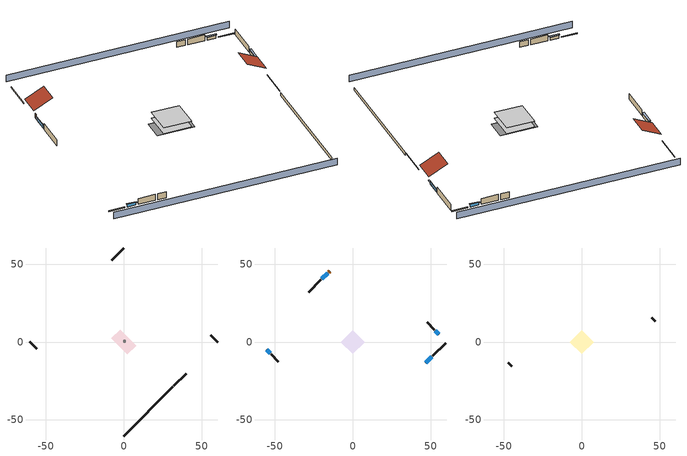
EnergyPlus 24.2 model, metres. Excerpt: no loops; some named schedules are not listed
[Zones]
central ac and furnace airloop ret air zone
 floor adiabatic (AdiabaticConst): 0,0 0,1 1,1 1,0 z0
 wall adiabatic (AdiabaticConst): 0,1 0,0 1,0 1,1 0,1 z0:1
 ceiling adiabatic (AdiabaticConst): 1,0 1,1 0,1 0,0 z1
crawlspace - vented
 floor foundation (Slab1 construction): -7.88,2.26 -2.26,7.88 7.88,-2.26 2.26,-7.88 z-0.91
 wall outside (RimJoist1 construction): 32.19,-28.13 39.99,-20.32 z0.3:0.61
 wall outside (RimJoist2 construction): -60.32,0 -55.98,-4.33 z0.3:0.61
 wall outside (RimJoist3 construction): 0,60.32 -7.8,52.51 z0.3:0.61
 wall outside (RimJoist4 construction): 60.32,0 55.98,4.33 z0.3:0.61
 wall foundation (FoundationWall1 construction): 0,-60.32 31.53,-28.78 z-0.91:0.3
conditioned space
 floor to crawlspace - vented (Floor1 construction): -7.55,0 0,7.55 7.55,0 0,-7.55 z0.3
 wall outside (AdiabaticWallConstruction 1): -14.76,45.55 -15.41,44.91 z0.3:2.34
 wall outside (AdiabaticWallConstruction): 46.95,-13.36 50.69,-9.62 / -16.07,44.25 -19.81,40.51 z0.3:1.49; -55.33,-4.99 -53.01,-7.3 / 55.33,4.99 53.01,7.3 z0.3:1.37
 wall outside (Wall1 construction): 51.35,-8.97 59.66,-0.66 z0.3:2.74
 wall outside (Wall2 construction): -52.35,-7.96 -47.74,-12.58 z0.3:2.74
 wall outside (Wall3 construction): -20.46,39.85 -28.23,32.08 z0.3:2.74
 wall outside (Wall4 construction): 52.35,7.96 47.74,12.58 z0.3:2.74
 window (WindowConstruction): 46.95,-13.36 50.69,-9.62 z0.3:1.49
 window (WindowConstruction 1): -55.33,-4.99 -53.01,-7.3 z0.3:1.37
 window (WindowConstruction 2): -16.07,44.25 -19.81,40.51 z0.3:1.49
 window (WindowConstruction 3): 55.33,4.99 53.01,7.3 z0.3:1.37
 door (Door): -14.76,45.55 -15.41,44.91 z0.3:2.34
attic - unvented
 floor to conditioned space (Floor2 construction Reversed): -7.55,0 0,7.55 7.55,0 0,-7.55 z2.74
 wall outside (Wall5 construction): -47.08,-13.24 -44.78,-15.53 z0.3:2.74
 wall outside (Wall6 construction): 47.08,13.24 44.78,15.53 z0.3:2.74
 roof outside (Roof1 construction): 46.29,-14.02,2.74 41.24,-8.97,6.31 35.6,-14.62,6.31 40.65,-19.67,2.74
 roof outside (Roof2 construction): -14.11,46.21,2.74 -9.06,41.16,6.31 -3.41,46.81,6.31 -8.46,51.86,2.74
shading: -63.55,-3.23 -3.23,-63.55 / 63.55,3.23 3.23,63.55 z0:2.74; 50.91,-9.41 46.74,-13.58 47.17,-14.01 51.34,-9.84 z1.8; -52.8,-7.52 -55.54,-4.77 -55.97,-5.2 -53.23,-7.95 z1.68; -20.02,40.29 -15.85,44.46 -16.28,44.9 -20.45,40.72 z1.8; 52.8,7.52 55.54,4.77 55.97,5.2 53.23,7.95 z1.68
[Building]
Building 1: Terrain=Suburbs
[Site:Location]
Portland Intl Arpt_OR: Latitude {deg}=45.59; Longitude {deg}=-122.6; Time Zone {hr}=-8; Elevation {m}=33; Keep Site Location Information=Yes
[Site:GroundTemperature:Shallow]
10.2558, 8.96328, 8.85977, 9.47314, 11.9355, 14.3863, 16.5111, 17.8571, 17.9714, 16.8767, 14.8061, 12.4304
[Site:WaterMainsTemperature]
Calculation Method=Schedule; Temperature Schedule=mains temperature schedule
[Material] Roughness=Rough; Thermal Absorptance=0.9
Name | Thickness {m} | Conductivity {W/m-K} | Density {kg/m3} | Specific Heat {J/kg-K} | Solar Absorptance | Visible Absorptance
asphalt or fiberglass shingles | 0.00635 | 0.162714 | 1121.4 | 1465.45 | 0.85 | 0.85
brick veneer | 0.1016 | 0.793375 | 1762.2 | 795.53 | 0.5 | 0.5
ceiling stud and cavity | 0.1397 | 0.118061 | 65.682 | 1177.47 | 0.7 | 0.7
concrete 8.0 in. | 0.2032 | 1.803125 | 2242.8 | 837.4 | 0.7 | 0.7
door material | 0.04445 | 0.0612267 | 512.64 | 1214.23 | 0.7 | 0.7
floor covering | 0.0127 | 0.0433444 | 54.468 | 1339.84 | 0.6 | 0.6
floor stud and cavity | 0.1397 | 0.923637 | 92.3553 | 1139.71 | 0.7 | 0.7
furniture material conditioned space 1 | 0.1524 | 0.115458 | 640.8 | 1214.23 | 0.6 | 0.6
gypsum board | 0.0127 | 0.160291 | 801 | 837.4 | 0.6 | 0.6
osb sheathing 0.5 in. | 0.0127 | 0.115458 | 512.64 | 1214.23 | 0.6 | 0.6
osb sheathing 0.5 in. 1 | 0.0127 | 0.115458 | 512.64 | 1214.23 | 0.7 | 0.7
osb sheathing 0.75 in. | 0.01905 | 0.115458 | 512.64 | 1214.23 | 0.7 | 0.7
rim joist stud and cavity | 0.0508 | 0.180795 | 50.32683 | 1063.81 | 0.6 | 0.6
roof rigid ins | 0.00281632 | 0.029427 | 32.04 | 1214.23 | 0.7 | 0.7
soil 0.5 in. | 0.0127 | 3.462 | 1842.3 | 418.7 | 0.7 | 0.7
wall rigid ins | 0.512978 | 0.029427 | 32.04 | 1214.23 | 0.7 | 0.7
wall stud and cavity | 0.1397 | 0.558292 | 139.0536 | 1170.24 | 0.7 | 0.7
wall stud and cavity 1 | 0.1397 | 0.447971 | 139.0536 | 1170.24 | 0.6 | 0.6
wall stud and cavity 2 | 0.0889 | 0.380278 | 52.3479 | 1209.89 | 0.7 | 0.7
wall stud and cavity 3 | 0.0889 | 0.391764 | 83.0341 | 1211.67 | 0.7 | 0.7
wood siding; wood siding 1 | 0.0254 | 0.102417 | 544.68 | 1172.36 | 0.7 | 0.7
[Material:NoMass]
Adiabatic: Roughness=Rough; Thermal Resistance {m2-K/W}=176.1; Thermal Absorptance=0.9; Solar Absorptance=0.7; Visible Absorptance=0.7
[WindowMaterial:SimpleGlazingSystem]
WindowMaterial: U-Factor {W/m2-K}=2.78222; Solar Heat Gain Coefficient=0.56
[Construction]
AdiabaticConst: Adiabatic
AdiabaticWallConstruction: wood siding, wall rigid ins, wall stud and cavity 2, gypsum board
AdiabaticWallConstruction 1: wood siding 1, wall rigid ins, wall stud and cavity 2, gypsum board
Door: door material
Floor1 construction: floor stud and cavity, osb sheathing 0.75 in., floor covering
Floor2 construction Reversed: gypsum board, ceiling stud and cavity
FoundationWall1 construction: concrete 8.0 in.
furniture construction conditioned space 1: furniture material conditioned space 1
PartitionWallConstruction: gypsum board, wall stud and cavity 3, gypsum board
RimJoist1 construction; RimJoist2 construction; RimJoist3 construction; RimJoist4 construction: brick veneer, rim joist stud and cavity
Roof1 construction; Roof2 construction: asphalt or fiberglass shingles, roof rigid ins, osb sheathing 0.5 in.
Slab1 construction: soil 0.5 in.
Wall1 construction; Wall2 construction; Wall3 construction; Wall4 construction: brick veneer, osb sheathing 0.5 in. 1, wall stud and cavity, gypsum board
Wall5 construction; Wall6 construction: brick veneer, osb sheathing 0.5 in. 1, wall stud and cavity 1
WindowConstruction; WindowConstruction 1; WindowConstruction 2; WindowConstruction 3: WindowMaterial
[Zone] Multiplier=1
Name | Volume {m3} | Part of Total Floor Area
attic - unvented | 90.8252 | Yes
central ac and furnace airloop ret air zone | 1 | No
conditioned space | 278.185 | Yes
crawlspace - vented | 139.092 | Yes
[Space]
Name | Zone | Volume {m3} | Space Type
attic - unvented 1 | attic - unvented | 90.8252
central ac and furnace airloop ret air space | central ac and furnace airloop ret air zone |  | Plenum Space Type
conditioned space 1 | conditioned space | 278.185
crawlspace - vented 1 | crawlspace - vented | 139.092
[ZoneInfiltration:DesignFlowRate] Schedule=Always On Discrete
Name | Zone or ZoneList or Space or SpaceList | Design Flow Rate Calculation Method | Air Changes per Hour {1/hr} | Constant Term Coefficient | Temperature Term Coefficient | Velocity Term Coefficient | Velocity Squared Term Coefficient | Design Flow Rate {m3/s}
infil attic - unvented 1 | attic - unvented 1 | AirChanges/Hour | 0.1 | 1 | 0 | 0 | 0
infil flow; natural vent flow; whole house fan flow | conditioned space 1 | Flow/Zone |  |  |  |  |  | 0
crawlspace_vented 1 duct leakage imbalance infil flow | crawlspace - vented 1 | Flow/Zone |  |  |  |  |  | 0
infil crawlspace - vented 1 | crawlspace - vented 1 | AirChanges/Hour | 2.6013 | 1 | 0 | 0 | 0
[ZoneMixing] Schedule=Always On Continuous; Design Flow Rate Calculation Method=Flow/Zone; Design Flow Rate {m3/s}=0
Name | Zone or Space | Source Zone or Space
whole house fan mix | attic - unvented | conditioned space
central ac and furnace airloop_0 ZoneMixDZToCond mix | conditioned space | crawlspace - vented
central ac and furnace airloop_0 ZoneMixCondToDZ mix | crawlspace - vented | conditioned space
[SpaceList]
Plenum Space Type: central ac and furnace airloop ret air space
[OtherEquipment] Design Level Calculation Method=EquipmentLevel
Name | Fuel Type | Zone or ZoneList or Space or SpaceList | Schedule | Design Level {W} | Fraction Latent | Fraction Radiant | Fraction Lost
central ac and furnace airloop_0 RetCondToRP; central ac and furnace airloop_0 RetSensLkToRP | None | central ac and furnace airloop ret air space | Always On Discrete | 0 | 0 | 0 | 0
central ac and furnace airloop_0 RetLatLkToRP | None | central ac and furnace airloop ret air space | Always On Discrete | 0 | 1 | 0 | 0
central ac and furnace airloop_0 SupCondToLv; central ac and furnace airloop_0 SupSensLkToCond; mech vent house fan sensible load; water heater sens | None | conditioned space 1 | Always On Discrete | 0 | 0 | 0 | 0
central ac and furnace airloop_0 SupLatLkToCond; mech vent house fan latent load; water heater lat | None | conditioned space 1 | Always On Discrete | 0 | 1 | 0 | 0
clothes dryer 1 | Electricity | conditioned space 1 | clothes_dryer | 0 | 0.015 | 0.081 | 0.85
cooking range 1 | Electricity | conditioned space 1 | cooking_range | 0 | 0.08 | 0.432 | 0.2
general water use latent | None | conditioned space 1 | general water use schedule | 44.1266 | 1 | 0 | 0
general water use sensible | None | conditioned space 1 | general water use schedule | -43.4886 | 0 | 0.6 | 0
water heater energy adjustment1 | Electricity | conditioned space 1 | Always On Discrete | 0.01 | 0 | 0 | 1
central ac and furnace airloop_0 RetCondToDZ; central ac and furnace airloop_0 SupCondToDZ; central ac and furnace airloop_0 SupSensLkToDZ | None | crawlspace - vented 1 | Always On Discrete | 0 | 0 | 0 | 0
central ac and furnace airloop_0 SupLatLkToDZ | None | crawlspace - vented 1 | Always On Discrete | 0 | 1 | 0 | 0
[SurfaceProperty:IncidentSolarMultiplier] Incident Solar Multiplier=1; Incident Solar Multiplier Schedule=trans schedule winter=0.85 summer=0.7
Window1; Window2; Window3; Window4
[InternalMass] Zone or ZoneList=conditioned space; Space or SpaceList=conditioned space 1
Name | Construction | Surface Area {m2}
furniture mass conditioned space 1 | furniture construction conditioned space 1 | 45.63397
partition wall mass | PartitionWallConstruction | 114.085
[Lights]
interior lighting: Zone or ZoneList or Space or SpaceList=conditioned space 1; Schedule=lighting_interior; Design Level Calculation Method=LightingLevel; Lighting Level {W}=812.346; Return Air Fraction=0; Fraction Radiant=0.6; Fraction Visible=0.2; Fraction Replaceable=1
[People]
occupants: Zone or ZoneList or Space or SpaceList=conditioned space 1; Number of People Schedule=occupants; Number of People Calculation Method=People; Number of People=2; Fraction Radiant=0.314171; Sensible Heat Fraction=0.56303; Activity Level Schedule=occupants activity schedule; Carbon Dioxide Generation Rate {m3/s-W}=0; Enable ASHRAE 55 Comfort Warnings=No; Mean Radiant Temperature Calculation Type=EnclosureAveraged
[ElectricEquipment] Zone or ZoneList or Space or SpaceList=conditioned space 1; Design Level Calculation Method=EquipmentLevel
Name | Schedule | Design Level {W} | Fraction Latent | Fraction Radiant | Fraction Lost
ceiling fan | ceiling_fan | 17.4519 | 0 | 0.558 | 0
clothes dryer | clothes_dryer | 3329.03 | 0.015 | 0.081 | 0.85
clothes washer | clothes_washer | 288.219 | 0.03 | 0.162 | 0.7
cooking range | cooking_range | 956.195 | 0.08 | 0.432 | 0.2
dishwasher | dishwasher | 613.419 | 0.3 | 0.18 | 0.4
freezer | freezer schedule | 194.914 | 0 | 0.6 | 0
fridge | fridge schedule | 41.5354 | 0 | 0.6 | 0
mech vent bath fan 0 | mech vent bath fan 0 schedule | 15 | 0 | 0 | 1
mech vent house fan | mech vent house fan schedule | 0 | 0 | 0 | 1
mech vent house fan cfis | mech vent house fan cfis schedule | 0 | 0 | 0 | 0
mech vent range fan 0 | mech vent range fan 0 schedule | 30 | 0 | 0 | 1
misc plug loads | plug_loads_other | 147.247 | 0.021 | 0.558 | 0.049
misc tv | plug_loads_tv | 190.919 | 0 | 0.6 | 0
whole house fan | Always On Discrete | 0 | 0 | 0 | 1
[SurfaceProperty:ExposedFoundationPerimeter]
Slab1: Exposed Perimeter Calculation Method=TotalExposedPerimeter; Total Exposed Perimeter {m}=44.59224
[AvailabilityManager:Scheduled]
central ac and furnace airloop Availability Manager: Schedule=Always On Discrete
[AirLoopHVAC:ReturnPlenum]
Air Loop HVAC Return Plenum 1: Zone=central ac and furnace airloop ret air zone
[WaterUse:Equipment]
dishwasher: Peak Flow Rate {m3/s}=6.68157e-06; Flow Rate Fraction Schedule=hot_water_dishwasher
[Foundation:Kiva]
Foundation Kiva 1: Initial Indoor Air Temperature {C}=8.47214; Wall Height Above Grade {m}=0.3048; Wall Depth Below Slab {m}=0.2032
[Foundation:Kiva:Settings]
Soil Conductivity {W/m-K}=3.462; Soil Density {kg/m3}=1842.3; Soil Specific Heat {J/kg-K}=418.7; Ground Solar Absorptivity=0.9; Ground Thermal Absorptivity=0.9; Ground Surface Roughness {m}=0.03; Far-Field Width {m}=40; Deep-Ground Boundary Condition=ZeroFlux; Deep-Ground Depth {m}=40; Minimum Cell Dimension {m}=0.2; Maximum Cell Growth Coefficient=3; Simulation Timestep=Timestep
[Exterior:Lights]
exterior lighting: Schedule=exterior lighting schedule; Design Level {W}=37.1441
[EnergyManagementSystem:GlobalVariable]
central_ac_and_furnace_airloop_0_DuctImbalLkExhFanEquivCond
central_ac_and_furnace_airloop_0_DuctImbalLkExhFanEquivDZ
central_ac_and_furnace_airloop_0_DuctImbalLkSupFanEquivCond
central_ac_and_furnace_airloop_0_DuctImbalLkSupFanEquivDZ
central_ac_and_furnace_airloop_0_DZ_T
central_ac_and_furnace_airloop_0_DZ_W
central_ac_and_furnace_airloop_0_RetCondToDZ
central_ac_and_furnace_airloop_0_RetCondToRP
central_ac_and_furnace_airloop_0_RetLatLkToRP
central_ac_and_furnace_airloop_0_RetSensLkToRP
central_ac_and_furnace_airloop_0_SupCondToDZ
central_ac_and_furnace_airloop_0_SupCondToLv
central_ac_and_furnace_airloop_0_SupLatLkToCond
central_ac_and_furnace_airloop_0_SupLatLkToDZ
central_ac_and_furnace_airloop_0_SupSensLkToCond
central_ac_and_furnace_airloop_0_SupSensLkToDZ
central_ac_and_furnace_airloop_0_ZoneMixCondToDZ
central_ac_and_furnace_airloop_0_ZoneMixDZToCond
central_ac_and_furnace_airloop_AH_MFR
central_ac_and_furnace_airloop_AH_Tout
central_ac_and_furnace_airloop_AH_VFR
central_ac_and_furnace_airloop_AH_Wout
central_ac_and_furnace_airloop_Fan_RTF
central_ac_and_furnace_airloop_RA_T
central_ac_and_furnace_airloop_Ra_W
infil_program_Qfan
infil_program_Qinf
natural_vent_program_Qnv
natural_vent_program_Qwhf
[EnergyManagementSystem:Sensor]
Name | Output:Variable or Output:Meter Index Key | Output:Variable or Output:Meter
airflow_gain | infil flow | Infiltration Sensible Heat Gain Energy
airflow_gain_1 | natural vent flow | Infiltration Sensible Heat Gain Energy
airflow_gain_2 | whole house fan flow | Infiltration Sensible Heat Gain Energy
airflow_loss | infil flow | Infiltration Sensible Heat Loss Energy
airflow_loss_1 | natural vent flow | Infiltration Sensible Heat Loss Energy
airflow_loss_2 | whole house fan flow | Infiltration Sensible Heat Loss Energy
central_ac_and_furnace_airloop_0_DZ_T_s | crawlspace - vented | Zone Air Temperature
central_ac_and_furnace_airloop_0_DZ_W_s | crawlspace - vented | Zone Mean Air Humidity Ratio
central_ac_and_furnace_airloop_AH_MFR_s | Node 6 | System Node Mass Flow Rate
central_ac_and_furnace_airloop_AH_Tout_s | Node 6 | System Node Temperature
central_ac_and_furnace_airloop_AH_VFR_s | Node 6 | System Node Current Density Volume Flow Rate
central_ac_and_furnace_airloop_AH_Wout_s | Node 6 | System Node Humidity Ratio
central_ac_and_furnace_airloop_RA_T_s | Node 9 | System Node Temperature
central_ac_and_furnace_airloop_Ra_W_s | Node 9 | System Node Humidity Ratio
clg_load_cond |  | Cooling:EnergyTransfer:Zone:CONDITIONED SPACE
clg_load_duct |  | Cooling:EnergyTransfer:Zone:CENTRAL AC AND FURNACE AIRLOOP RET AIR ZONE
clg_sp_s; clg_sp_s_1 | cooling setpoint | Schedule Value
clothes_dryer_exhaust_0_sch_s | clothes_dryer | Schedule Value
cool_season | cooling season schedule | Schedule Value
ducts_conv | central ac and furnace airloop_0 RetCondToRP | Other Equipment Convective Heating Energy
ducts_conv_1 | central ac and furnace airloop_0 RetLatLkToRP | Other Equipment Convective Heating Energy
ducts_conv_2 | central ac and furnace airloop_0 RetSensLkToRP | Other Equipment Convective Heating Energy
ducts_conv_3 | central ac and furnace airloop_0 SupCondToLv | Other Equipment Convective Heating Energy
ducts_conv_4 | central ac and furnace airloop_0 SupLatLkToCond | Other Equipment Convective Heating Energy
ducts_conv_5 | central ac and furnace airloop_0 SupSensLkToCond | Other Equipment Convective Heating Energy
ducts_rad | central ac and furnace airloop_0 RetCondToRP | Other Equipment Radiant Heating Energy
ducts_rad_1 | central ac and furnace airloop_0 RetLatLkToRP | Other Equipment Radiant Heating Energy
ducts_rad_2 | central ac and furnace airloop_0 RetSensLkToRP | Other Equipment Radiant Heating Energy
ducts_rad_3 | central ac and furnace airloop_0 SupCondToLv | Other Equipment Radiant Heating Energy
ducts_rad_4 | central ac and furnace airloop_0 SupLatLkToCond | Other Equipment Radiant Heating Energy
ducts_rad_5 | central ac and furnace airloop_0 SupSensLkToCond | Other Equipment Radiant Heating Energy
htg_load_cond |  | Heating:EnergyTransfer:Zone:CONDITIONED SPACE
htg_load_duct |  | Heating:EnergyTransfer:Zone:CENTRAL AC AND FURNACE AIRLOOP RET AIR ZONE
htg_sp_s; htg_sp_s_1 | heating setpoint | Schedule Value
ig_ee_conv | ceiling fan | Electric Equipment Convective Heating Energy
ig_ee_conv_1 | clothes dryer | Electric Equipment Convective Heating Energy
ig_ee_conv_3 | cooking range | Electric Equipment Convective Heating Energy
ig_ee_conv_4 | dishwasher | Electric Equipment Convective Heating Energy
ig_ee_conv_5 | freezer | Electric Equipment Convective Heating Energy
ig_ee_conv_6 | fridge | Electric Equipment Convective Heating Energy
ig_ee_conv_7 | misc plug loads | Electric Equipment Convective Heating Energy
ig_ee_conv_8 | misc tv | Electric Equipment Convective Heating Energy
ig_ee_conv_9 | whole house fan | Electric Equipment Convective Heating Energy
ig_ee_rad | ceiling fan | Electric Equipment Radiant Heating Energy
ig_ee_rad_1 | clothes dryer | Electric Equipment Radiant Heating Energy
ig_ee_rad_3 | cooking range | Electric Equipment Radiant Heating Energy
ig_ee_rad_4 | dishwasher | Electric Equipment Radiant Heating Energy
ig_ee_rad_5 | freezer | Electric Equipment Radiant Heating Energy
ig_ee_rad_6 | fridge | Electric Equipment Radiant Heating Energy
ig_ee_rad_7 | misc plug loads | Electric Equipment Radiant Heating Energy
ig_ee_rad_8 | misc tv | Electric Equipment Radiant Heating Energy
ig_ee_rad_9 | whole house fan | Electric Equipment Radiant Heating Energy
ig_lgt_conv | interior lighting | Lights Convective Heating Energy
ig_lgt_rad | interior lighting | Lights Radiant Heating Energy
ig_lgt_vis | interior lighting | Lights Visible Radiation Heating Energy
ig_oe_conv | clothes dryer 1 | Other Equipment Convective Heating Energy
ig_oe_conv_1 | cooking range 1 | Other Equipment Convective Heating Energy
ig_oe_conv_2 | general water use latent | Other Equipment Convective Heating Energy
ig_oe_conv_3 | general water use sensible | Other Equipment Convective Heating Energy
ig_oe_conv_4 | water heater energy adjustment1 | Other Equipment Convective Heating Energy
ig_oe_conv_5 | water heater lat | Other Equipment Convective Heating Energy
ig_oe_conv_6 | water heater sens | Other Equipment Convective Heating Energy
ig_oe_rad | clothes dryer 1 | Other Equipment Radiant Heating Energy
ig_oe_rad_1 | cooking range 1 | Other Equipment Radiant Heating Energy
ig_oe_rad_2 | general water use latent | Other Equipment Radiant Heating Energy
ig_oe_rad_3 | general water use sensible | Other Equipment Radiant Heating Energy
ig_oe_rad_4 | water heater energy adjustment1 | Other Equipment Radiant Heating Energy
ig_oe_rad_5 | water heater lat | Other Equipment Radiant Heating Energy
ig_oe_rad_6 | water heater sens | Other Equipment Radiant Heating Energy
ig_ppl_conv | occupants | People Convective Heating Energy
ig_ppl_rad | occupants | People Radiant Heating Energy
im_conv | furniture mass conditioned space 1 | Surface Inside Face Convection Heat Gain Energy
im_conv_1 | partition wall mass | Surface Inside Face Convection Heat Gain Energy
im_ig | furniture mass conditioned space 1 | Surface Inside Face Internal Gains Radiation Heat Gain Energy
im_ig_1 | partition wall mass | Surface Inside Face Internal Gains Radiation Heat Gain Energy
im_lgt | furniture mass conditioned space 1 | Surface Inside Face Lights Radiation Heat Gain Energy
im_lgt_1 | partition wall mass | Surface Inside Face Lights Radiation Heat Gain Energy
im_sol | furniture mass conditioned space 1 | Surface Inside Face Solar Radiation Heat Gain Energy
im_sol_1 | partition wall mass | Surface Inside Face Solar Radiation Heat Gain Energy
im_surf | furniture mass conditioned space 1 | Surface Inside Face Net Surface Thermal Radiation Heat Gain Energy
im_surf_1 | partition wall mass | Surface Inside Face Net Surface Thermal Radiation Heat Gain Energy
mech_vent_bath_fan_0_sch_s | mech vent bath fan 0 schedule | Schedule Value
mech_vent_range_fan_0_sch_s | mech vent range fan 0 schedule | Schedule Value
mv_conv | mech vent bath fan 0 | Electric Equipment Convective Heating Energy
mv_conv_1 | mech vent house fan | Electric Equipment Convective Heating Energy
mv_conv_2 | mech vent house fan cfis | Electric Equipment Convective Heating Energy
mv_conv_3 | mech vent range fan 0 | Electric Equipment Convective Heating Energy
mv_conv_4 | mech vent house fan latent load | Other Equipment Convective Heating Energy
mv_conv_5 | mech vent house fan sensible load | Other Equipment Convective Heating Energy
mv_rad | mech vent bath fan 0 | Electric Equipment Radiant Heating Energy
mv_rad_1 | mech vent house fan | Electric Equipment Radiant Heating Energy
mv_rad_2 | mech vent house fan cfis | Electric Equipment Radiant Heating Energy
mv_rad_3 | mech vent range fan 0 | Electric Equipment Radiant Heating Energy
mv_rad_4 | mech vent house fan latent load | Other Equipment Radiant Heating Energy
mv_rad_5 | mech vent house fan sensible load | Other Equipment Radiant Heating Energy
natural_vent_s | natural vent schedule | Schedule Value
out_pb_s |  | Site Outdoor Air Barometric Pressure
out_wt_s |  | Site Outdoor Air Humidity Ratio
site_vw_s |  | Site Wind Speed
ss_back_out | Window1 | Surface Window Shortwave from Zone Back Out Window Heat Transfer Rate
ss_back_out_1 | Window2 | Surface Window Shortwave from Zone Back Out Window Heat Transfer Rate
ss_back_out_2 | Window3 | Surface Window Shortwave from Zone Back Out Window Heat Transfer Rate
ss_back_out_3 | Window4 | Surface Window Shortwave from Zone Back Out Window Heat Transfer Rate
ss_conv | Door1 | Surface Inside Face Convection Heat Gain Energy
ss_conv_1 | Window1 | Surface Inside Face Convection Heat Gain Energy
ss_conv_2 | Window2 | Surface Inside Face Convection Heat Gain Energy
ss_conv_3 | Window3 | Surface Inside Face Convection Heat Gain Energy
ss_conv_4 | Window4 | Surface Inside Face Convection Heat Gain Energy
ss_ig | Door1 | Surface Inside Face Internal Gains Radiation Heat Gain Energy
ss_ig_1 | Window1 | Surface Inside Face Internal Gains Radiation Heat Gain Energy
ss_ig_2 | Window2 | Surface Inside Face Internal Gains Radiation Heat Gain Energy
ss_ig_3 | Window3 | Surface Inside Face Internal Gains Radiation Heat Gain Energy
ss_ig_4 | Window4 | Surface Inside Face Internal Gains Radiation Heat Gain Energy
ss_lgt | Door1 | Surface Inside Face Lights Radiation Heat Gain Energy
ss_sol | Door1 | Surface Inside Face Solar Radiation Heat Gain Energy
ss_surf | Door1 | Surface Inside Face Net Surface Thermal Radiation Heat Gain Energy
ss_surf_1 | Window1 | Surface Inside Face Net Surface Thermal Radiation Heat Gain Energy
ss_surf_2 | Window2 | Surface Inside Face Net Surface Thermal Radiation Heat Gain Energy
ss_surf_3 | Window3 | Surface Inside Face Net Surface Thermal Radiation Heat Gain Energy
ss_surf_4 | Window4 | Surface Inside Face Net Surface Thermal Radiation Heat Gain Energy
ss_trans_in | Window1 | Surface Window Transmitted Solar Radiation Rate
ss_trans_in_1 | Window2 | Surface Window Transmitted Solar Radiation Rate
ss_trans_in_2 | Window3 | Surface Window Transmitted Solar Radiation Rate
ss_trans_in_3 | Window4 | Surface Window Transmitted Solar Radiation Rate
ss_trans_out | Window1 | Surface Inside Face Initial Transmitted Diffuse Transmitted Out Window Solar Radiation Rate
ss_trans_out_1 | Window2 | Surface Inside Face Initial Transmitted Diffuse Transmitted Out Window Solar Radiation Rate
ss_trans_out_2 | Window3 | Surface Inside Face Initial Transmitted Diffuse Transmitted Out Window Solar Radiation Rate
ss_trans_out_3 | Window4 | Surface Inside Face Initial Transmitted Diffuse Transmitted Out Window Solar Radiation Rate
s_conv | Floor1 | Surface Inside Face Convection Heat Gain Energy
s_conv_1 | Floor2 | Surface Inside Face Convection Heat Gain Energy
s_conv_2 | Wall1 | Surface Inside Face Convection Heat Gain Energy
s_conv_3 | Wall2 | Surface Inside Face Convection Heat Gain Energy
s_conv_4 | Wall3 | Surface Inside Face Convection Heat Gain Energy
s_conv_5 | Wall4 | Surface Inside Face Convection Heat Gain Energy
s_ig | Floor1 | Surface Inside Face Internal Gains Radiation Heat Gain Energy
s_ig_1 | Floor2 | Surface Inside Face Internal Gains Radiation Heat Gain Energy
s_ig_2 | Wall1 | Surface Inside Face Internal Gains Radiation Heat Gain Energy
s_ig_3 | Wall2 | Surface Inside Face Internal Gains Radiation Heat Gain Energy
s_ig_4 | Wall3 | Surface Inside Face Internal Gains Radiation Heat Gain Energy
s_ig_5 | Wall4 | Surface Inside Face Internal Gains Radiation Heat Gain Energy
s_lgt | Floor1 | Surface Inside Face Lights Radiation Heat Gain Energy
s_lgt_1 | Floor2 | Surface Inside Face Lights Radiation Heat Gain Energy
